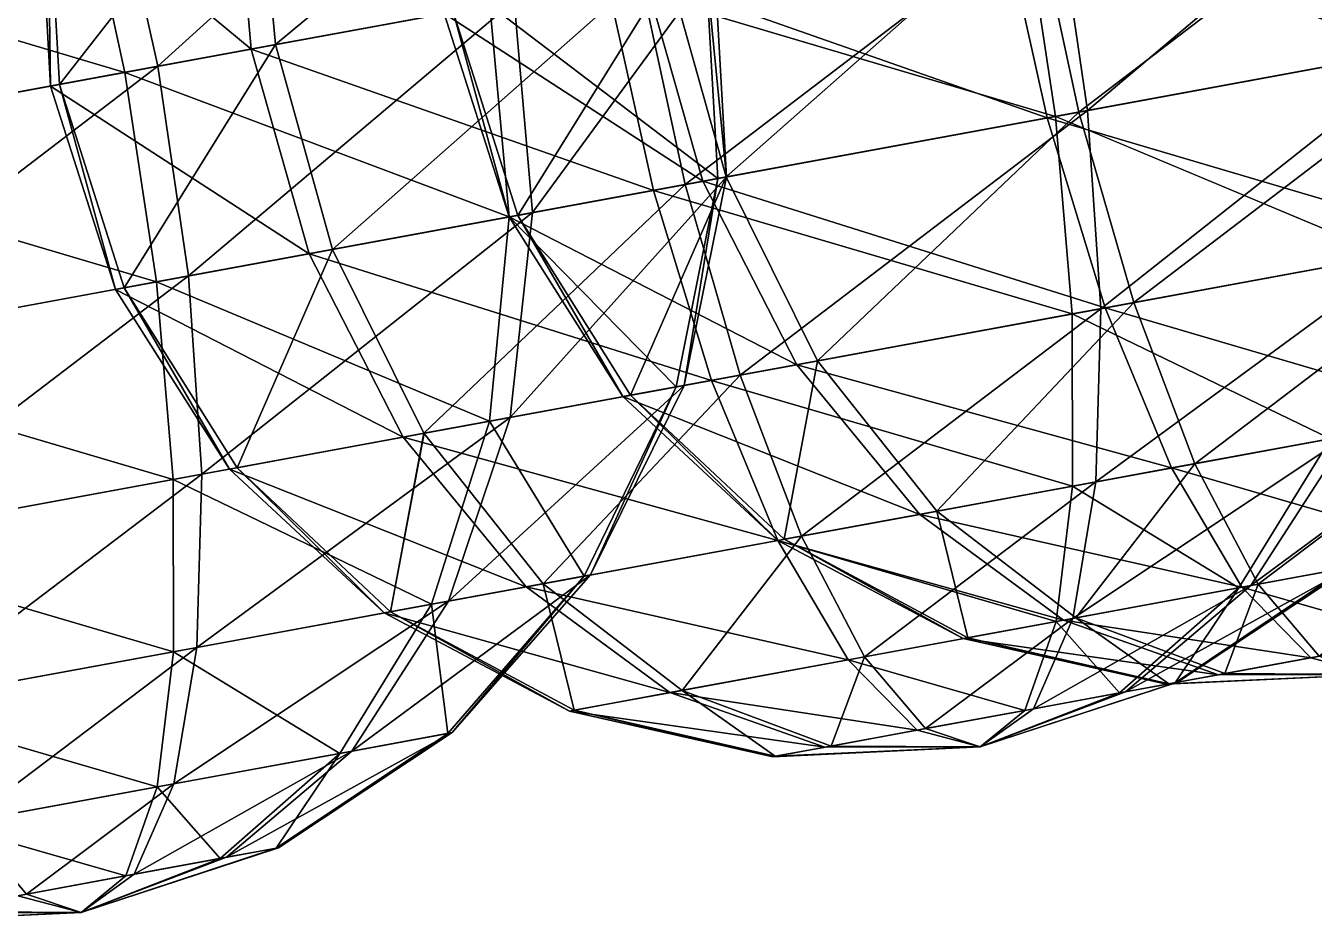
# Model space of a CAD drawing. Header units: metres. Extents: x -550 to 12, y -466 to 28.
# Drawn here: x -159.83 to -112.6, y -412.54 to -379.67 of the extents above; entities that cross this region are included whole.
import ezdxf

# ---------------------------------------------------------------- set-up
doc = ezdxf.new("R2010")
doc.units = ezdxf.units.M

msp = doc.modelspace()

# ---------------------------------------------------------------- linework, layer by layer
for points in [[(-150.68439, -380.36627, -1170.2585), (-151.39438, -372.60196, -1169.5205), (-138.46465, -370.22202, -1176.7426), (-138.46454, -370.22192, -1176.7424)], [(-150.68439, -380.36627, -1170.2585), (-138.46465, -370.22202, -1176.7426), (-137.29852, -377.90237, -1177.7354), (-137.29842, -377.90228, -1177.7352)], [(-154.99228, -381.15924, -1062.1808), (-156.67868, -373.57465, -1061.1993), (-144.0627, -371.25244, -1053.4247), (-144.06259, -371.25235, -1053.4246)], [(-154.99228, -381.15924, -1062.1808), (-144.0627, -371.25244, -1053.4247), (-141.93126, -378.75513, -1054.132), (-141.93115, -378.75504, -1054.1318)], [(-158.60027, -381.82333, -1156.9781), (-159.04054, -374.00937, -1156.6926), (-151.39438, -372.60196, -1169.5205), (-151.39427, -372.60187, -1169.5204)], [(-158.60027, -381.82333, -1156.9781), (-151.39438, -372.60196, -1169.5205), (-150.68439, -380.36627, -1170.2585), (-150.68428, -380.36618, -1170.2584)], [(-107.643684, -380.33887, -741.266), (-108.8098, -372.6585, -740.2732), (-124.07892, -375.46906, -740.60345), (-124.07882, -375.46896, -740.60333)], [(-121.22152, -382.8381, -797.5531), (-122.8666, -375.2459, -798.5459), (-107.59747, -372.43536, -798.21564), (-107.597374, -372.43527, -798.2155)], [(-120.90461, -382.7798, -1176.4236), (-122.0294, -375.09183, -1177.405), (-108.96838, -372.6877, -1169.3562), (-108.968285, -372.68762, -1169.3561)], [(-121.22152, -382.8381, -797.5531), (-107.59747, -372.43536, -798.21564), (-106.47268, -380.12332, -797.2341), (-106.47258, -380.12323, -797.23395)], [(-120.90461, -382.7798, -1176.4236), (-108.96838, -372.6877, -1169.3562), (-108.28863, -380.4576, -1168.6489), (-108.28853, -380.45752, -1168.6488)], [(-151.57187, -380.52963, -1127.8418), (-152.25162, -372.75974, -1128.5491), (-159.35431, -374.06714, -1141.696), (-159.3542, -374.06705, -1141.6959)], [(-138.51085, -378.12552, -1119.793), (-152.25162, -372.75974, -1128.5491), (-151.57187, -380.52963, -1127.8418), (-151.57176, -380.52954, -1127.8417)], [(-109.14587, -380.6154, -1127.6775), (-109.855865, -372.85107, -1126.9395), (-123.24173, -375.31497, -1119.4626), (-123.24163, -375.31488, -1119.4625)], [(-170.26141, -383.9698, -1062.5111), (-171.42752, -376.28943, -1061.5183), (-156.67868, -373.57465, -1061.1993), (-156.67857, -373.57455, -1061.1992)], [(-170.26141, -383.9698, -1062.5111), (-156.67868, -373.57465, -1061.1993), (-154.99228, -381.15924, -1062.1808), (-154.99217, -381.15915, -1062.1807)], [(-156.2046, -381.3824, -1004.2384), (-157.84969, -373.7902, -1005.2312), (-172.59853, -376.50497, -1005.55023), (-172.59842, -376.50488, -1005.5501)], [(-158.92511, -381.88315, -1141.4525), (-159.35431, -374.06714, -1141.696), (-159.04054, -374.00937, -1156.6926), (-159.04044, -374.00928, -1156.6925)], [(-151.57187, -380.52963, -1127.8418), (-159.35431, -374.06714, -1141.696), (-158.92511, -381.88315, -1141.4525), (-158.925, -381.88306, -1141.4524)], [(-158.92511, -381.88315, -1141.4525), (-159.04054, -374.00937, -1156.6926), (-158.60027, -381.82333, -1156.9781), (-158.60016, -381.82324, -1156.978)], [(-142.81874, -378.9185, -1011.71515), (-157.84969, -373.7902, -1005.2312), (-156.2046, -381.3824, -1004.2384), (-156.2045, -381.3823, -1004.2383)], [(-122.075615, -382.99533, -1120.4554), (-123.24173, -375.31497, -1119.4626), (-138.51085, -378.12552, -1119.793), (-138.51074, -378.12543, -1119.7928)], [(-135.65344, -385.49457, -1176.7426), (-137.29852, -377.90237, -1177.7354), (-122.0294, -375.09183, -1177.405), (-122.029305, -375.09174, -1177.4049)], [(-122.392525, -383.05365, -741.585), (-124.07892, -375.46906, -740.60345), (-137.13994, -377.87317, -748.65234), (-137.13983, -377.87308, -748.6522)], [(-134.15126, -385.21808, -790.3311), (-136.25246, -377.7098, -791.06915), (-122.8666, -375.2459, -798.5459), (-122.8665, -375.24582, -798.5458)], [(-135.65344, -385.49457, -1176.7426), (-122.0294, -375.09183, -1177.405), (-120.90461, -382.7798, -1176.4236), (-120.90451, -382.7797, -1176.4235)], [(-134.15126, -385.21808, -790.3311), (-122.8666, -375.2459, -798.5459), (-121.22152, -382.8381, -797.5531), (-121.22142, -382.838, -797.553)], [(-107.643684, -380.33887, -741.266), (-124.07892, -375.46906, -740.60345), (-122.392525, -383.05365, -741.585), (-122.392426, -383.05356, -741.5849)], [(-109.14587, -380.6154, -1127.6775), (-123.24173, -375.31497, -1119.4626), (-122.075615, -382.99533, -1120.4554), (-122.075516, -382.99524, -1120.4553)], [(-156.2046, -381.3824, -1004.2384), (-172.59853, -376.50497, -1005.55023), (-171.47372, -384.19293, -1004.56866), (-171.47362, -384.19284, -1004.56854)], [(-141.2515, -386.52502, -1053.4247), (-141.93126, -378.75513, -1054.132), (-134.57802, -377.4016, -1040.5212), (-134.57791, -377.40152, -1040.5211)], [(-141.2515, -386.52502, -1053.4247), (-134.57802, -377.4016, -1040.5212), (-134.14882, -385.21762, -1040.2777), (-134.14871, -385.21753, -1040.2776)], [(-134.14882, -385.21762, -1040.2777), (-134.57802, -377.4016, -1040.5212), (-134.90286, -377.46143, -1024.9956), (-134.90276, -377.46133, -1024.9955)], [(-148.58319, -387.87454, -1169.5205), (-150.68439, -380.36627, -1170.2585), (-137.29852, -377.90237, -1177.7354), (-137.29842, -377.90228, -1177.7352)], [(-148.58319, -387.87454, -1169.5205), (-137.29852, -377.90237, -1177.7354), (-135.65344, -385.49457, -1176.7426), (-135.65334, -385.49448, -1176.7424)], [(-135.0085, -385.37585, -749.3596), (-137.13994, -377.87317, -748.65234), (-144.49318, -379.22668, -762.26306), (-144.49307, -379.2266, -762.26294)], [(-141.79741, -386.6255, -777.5032), (-144.16833, -379.16687, -777.7887), (-136.25246, -377.7098, -791.06915), (-136.25235, -377.70972, -791.06903)], [(-134.46259, -385.2754, -1025.2811), (-134.90286, -377.46143, -1024.9956), (-142.81874, -378.9185, -1011.71515), (-142.81863, -378.9184, -1011.715)], [(-141.79741, -386.6255, -777.5032), (-136.25246, -377.7098, -791.06915), (-134.15126, -385.21808, -790.3311), (-134.15115, -385.218, -790.331)], [(-122.392525, -383.05365, -741.585), (-137.13994, -377.87317, -748.65234), (-135.0085, -385.37585, -749.3596), (-135.00839, -385.37576, -749.3595)], [(-134.14882, -385.21762, -1040.2777), (-134.90286, -377.46143, -1024.9956), (-134.46259, -385.2754, -1025.2811), (-134.46248, -385.2753, -1025.281)], [(-136.82446, -385.7101, -1120.7744), (-138.51085, -378.12552, -1119.793), (-151.57187, -380.52963, -1127.8418), (-151.57176, -380.52954, -1127.8417)], [(-122.075615, -382.99533, -1120.4554), (-138.51085, -378.12552, -1119.793), (-136.82446, -385.7101, -1120.7744), (-136.82436, -385.71002, -1120.7743)], [(-153.86748, -388.8472, -1061.1993), (-154.99228, -381.15924, -1062.1808), (-141.93126, -378.75513, -1054.132), (-141.93115, -378.75504, -1054.1318)], [(-153.86748, -388.8472, -1061.1993), (-141.93126, -378.75513, -1054.132), (-141.2515, -386.52502, -1053.4247), (-141.25139, -386.52493, -1053.4246)], [(-142.10875, -386.6828, -1012.4532), (-142.81874, -378.9185, -1011.71515), (-156.2046, -381.3824, -1004.2384), (-156.2045, -381.3823, -1004.2383)], [(-142.11119, -386.68323, -762.5066), (-144.49318, -379.22668, -762.26306), (-144.16833, -379.16687, -777.7887), (-144.16823, -379.16678, -777.7886)], [(-135.0085, -385.37585, -749.3596), (-144.49318, -379.22668, -762.26306), (-142.11119, -386.68323, -762.5066), (-142.11108, -386.68314, -762.5065)], [(-142.11119, -386.68323, -762.5066), (-144.16833, -379.16687, -777.7887), (-141.79741, -386.6255, -777.5032), (-141.7973, -386.6254, -777.50305)], [(-134.46259, -385.2754, -1025.2811), (-142.81874, -378.9185, -1011.71515), (-142.10875, -386.6828, -1012.4532), (-142.10864, -386.6827, -1012.45306)], [(-119.20957, -389.82477, -794.6424), (-121.22152, -382.8381, -797.5531), (-106.47268, -380.12332, -797.2341), (-106.47258, -380.12323, -797.23395)], [(-106.47268, -380.12332, -797.2341), (-106.47268, -380.12332, -797.2341), (-121.22152, -382.8381, -797.5531), (-121.22142, -382.838, -797.553)], [(-119.20957, -389.82477, -794.6424), (-106.47268, -380.12332, -797.2341), (-105.98612, -387.39075, -794.3563), (-105.98602, -387.39066, -794.3562)], [(-149.44043, -388.03232, -1128.5491), (-151.57187, -380.52963, -1127.8418), (-158.92511, -381.88315, -1141.4525), (-158.925, -381.88306, -1141.4524)], [(-156.22934, -389.28195, -1156.6926), (-158.60027, -381.82333, -1156.9781), (-150.68439, -380.36627, -1170.2585), (-150.68428, -380.36618, -1170.2584)], [(-156.22934, -389.28195, -1156.6926), (-150.68439, -380.36627, -1170.2585), (-148.58319, -387.87454, -1169.5205), (-148.58308, -387.87445, -1169.5204)], [(-136.82446, -385.7101, -1120.7744), (-151.57187, -380.52963, -1127.8418), (-149.44043, -388.03232, -1128.5491), (-149.44032, -388.03223, -1128.549)], [(-107.03602, -387.584, -744.1767), (-107.643684, -380.33887, -741.266), (-122.392525, -383.05365, -741.585), (-122.392426, -383.05356, -741.5849)], [(-109.87546, -388.10666, -1129.8412), (-109.14587, -380.6154, -1127.6775), (-122.075615, -382.99533, -1120.4554), (-122.075516, -382.99524, -1120.4553)], [(-120.41805, -390.0472, -1173.5458), (-120.90461, -382.7798, -1176.4236), (-108.28863, -380.4576, -1168.6489), (-108.28853, -380.45752, -1168.6488)], [(-120.41805, -390.0472, -1173.5458), (-108.28863, -380.4576, -1168.6489), (-109.10687, -387.96518, -1166.5753), (-109.10677, -387.9651, -1166.5752)], [(-168.61632, -391.56198, -1061.5183), (-170.26141, -383.9698, -1062.5111), (-154.99228, -381.15924, -1062.1808), (-154.99217, -381.15915, -1062.1807)], [(-154.99228, -381.15924, -1062.1808), (-154.99228, -381.15924, -1062.1808), (-170.26141, -383.9698, -1062.5111), (-170.2613, -383.9697, -1062.511)], [(-168.61632, -391.56198, -1061.5183), (-154.99228, -381.15924, -1062.1808), (-153.86748, -388.8472, -1061.1993), (-153.86737, -388.8471, -1061.1992)], [(-155.0385, -389.06274, -1005.2312), (-156.2046, -381.3824, -1004.2384), (-171.47372, -384.19293, -1004.56866), (-171.47362, -384.19284, -1004.56854)], [(-142.10875, -386.6828, -1012.4532), (-156.2046, -381.3824, -1004.2384), (-155.0385, -389.06274, -1005.2312), (-155.03839, -389.06265, -1005.2311)], [(-156.54312, -389.3397, -1141.696), (-158.92511, -381.88315, -1141.4525), (-158.60027, -381.82333, -1156.9781), (-158.60016, -381.82324, -1156.978)], [(-149.44043, -388.03232, -1128.5491), (-158.92511, -381.88315, -1141.4525), (-156.54312, -389.3397, -1141.696), (-156.54301, -389.3396, -1141.6959)], [(-156.54312, -389.3397, -1141.696), (-158.60027, -381.82333, -1156.9781), (-156.22934, -389.28195, -1156.6926), (-156.22923, -389.28186, -1156.6925)], [(-121.46795, -390.24048, -1123.3662), (-122.075615, -382.99533, -1120.4554), (-136.82446, -385.7101, -1120.7744), (-136.82436, -385.71002, -1120.7743)], [(-133.6415, -392.48123, -1173.8318), (-135.65344, -385.49457, -1176.7426), (-120.90461, -382.7798, -1176.4236), (-120.90451, -382.7797, -1176.4235)], [(-120.90461, -382.7798, -1176.4236), (-120.90461, -382.7798, -1176.4236), (-135.65344, -385.49457, -1176.7426), (-135.65334, -385.49448, -1176.7424)], [(-120.25947, -390.018, -744.46277), (-122.392525, -383.05365, -741.585), (-135.0085, -385.37585, -749.3596), (-135.00839, -385.37576, -749.3595)], [(-130.80206, -391.95856, -788.1673), (-134.15126, -385.21808, -790.3311), (-121.22152, -382.8381, -797.5531), (-121.22142, -382.838, -797.553)], [(-133.6415, -392.48123, -1173.8318), (-120.90461, -382.7798, -1176.4236), (-120.41805, -390.0472, -1173.5458), (-120.41795, -390.04712, -1173.5457)], [(-130.80206, -391.95856, -788.1673), (-121.22152, -382.8381, -797.5531), (-119.20957, -389.82477, -794.6424), (-119.20947, -389.82468, -794.6423)], [(-107.03602, -387.584, -744.1767), (-122.392525, -383.05365, -741.585), (-120.25947, -390.018, -744.46277), (-120.25937, -390.0179, -744.46265)], [(-109.87546, -388.10666, -1129.8412), (-122.075615, -382.99533, -1120.4554), (-121.46795, -390.24048, -1123.3662), (-121.46785, -390.2404, -1123.3661)], [(-155.0385, -389.06274, -1005.2312), (-171.47372, -384.19293, -1004.56866), (-169.78734, -391.77753, -1005.55023), (-169.78723, -391.77744, -1005.5501)], [(-131.57065, -392.10004, -751.4333), (-135.0085, -385.37585, -749.3596), (-142.11119, -386.68323, -762.5066), (-142.11108, -386.68314, -762.5065)], [(-135.98297, -392.91223, -1026.1182), (-134.46259, -385.2754, -1025.2811), (-142.10875, -386.6828, -1012.4532), (-142.10864, -386.6827, -1012.45306)], [(-142.06975, -394.0326, -1051.3511), (-141.2515, -386.52502, -1053.4247), (-134.14882, -385.21762, -1040.2777), (-134.14871, -385.21753, -1040.2776)], [(-142.06975, -394.0326, -1051.3511), (-134.14882, -385.21762, -1040.2777), (-135.70166, -392.86044, -1039.5637), (-135.70155, -392.86035, -1039.5636)], [(-137.65741, -393.22043, -776.66614), (-141.79741, -386.6255, -777.5032), (-134.15126, -385.21808, -790.3311), (-134.15115, -385.218, -790.331)], [(-137.65741, -393.22043, -776.66614), (-134.15126, -385.21808, -790.3311), (-130.80206, -391.95856, -788.1673), (-130.80196, -391.95847, -788.1672)], [(-135.70166, -392.86044, -1039.5637), (-134.46259, -385.2754, -1025.2811), (-135.98297, -392.91223, -1026.1182), (-135.98286, -392.91214, -1026.118)], [(-135.70166, -392.86044, -1039.5637), (-134.14882, -385.21762, -1040.2777), (-134.46259, -385.2754, -1025.2811), (-134.46248, -385.2753, -1025.281)], [(-120.25947, -390.018, -744.46277), (-135.0085, -385.37585, -749.3596), (-131.57065, -392.10004, -751.4333), (-131.57054, -392.09995, -751.43317)], [(-134.6914, -392.67447, -1123.6522), (-136.82446, -385.7101, -1120.7744), (-149.44043, -388.03232, -1128.5491), (-149.44032, -388.03223, -1128.549)], [(-145.234, -394.61502, -1167.3568), (-148.58319, -387.87454, -1169.5205), (-135.65344, -385.49457, -1176.7426), (-135.65334, -385.49448, -1176.7424)], [(-145.234, -394.61502, -1167.3568), (-135.65344, -385.49457, -1176.7426), (-133.6415, -392.48123, -1173.8318), (-133.64139, -392.48114, -1173.8317)], [(-121.46795, -390.24048, -1123.3662), (-136.82446, -385.7101, -1120.7744), (-134.6914, -392.67447, -1123.6522), (-134.6913, -392.67438, -1123.6521)], [(-142.83833, -394.17407, -1014.617), (-142.10875, -386.6828, -1012.4532), (-155.0385, -389.06274, -1005.2312), (-155.03839, -389.06265, -1005.2311)], [(-153.38092, -396.11462, -1058.3215), (-153.86748, -388.8472, -1061.1993), (-141.2515, -386.52502, -1053.4247), (-141.25139, -386.52493, -1053.4246)], [(-153.38092, -396.11462, -1058.3215), (-141.2515, -386.52502, -1053.4247), (-142.06975, -394.0326, -1051.3511), (-142.06964, -394.0325, -1051.351)], [(-135.98297, -392.91223, -1026.1182), (-142.10875, -386.6828, -1012.4532), (-142.83833, -394.17407, -1014.617), (-142.83823, -394.17398, -1014.6169)], [(-137.93874, -393.27222, -763.2205), (-142.11119, -386.68323, -762.5066), (-141.79741, -386.6255, -777.5032), (-141.7973, -386.6254, -777.50305)], [(-131.57065, -392.10004, -751.4333), (-142.11119, -386.68323, -762.5066), (-137.93874, -393.27222, -763.2205), (-137.93863, -393.27213, -763.2204)], [(-137.93874, -393.27222, -763.2205), (-141.79741, -386.6255, -777.5032), (-137.65741, -393.22043, -776.66614), (-137.6573, -393.22034, -776.666)], [(-107.028206, -393.90015, -748.807), (-107.03602, -387.584, -744.1767), (-120.25947, -390.018, -744.46277), (-120.25937, -390.0179, -744.46265)], [(-116.96787, -395.7297, -790.0121), (-119.20957, -389.82477, -794.6424), (-105.98612, -387.39075, -794.3563), (-105.98602, -387.39066, -794.3562)], [(-105.98612, -387.39075, -794.3563), (-105.98612, -387.39075, -794.3563), (-119.20957, -389.82477, -794.6424), (-119.20947, -389.82468, -794.6423)], [(-116.96787, -395.7297, -790.0121), (-105.98612, -387.39075, -794.3563), (-106.17097, -393.74237, -789.7785), (-106.17087, -393.74228, -789.7784)], [(-146.00258, -394.7565, -1130.6227), (-149.44043, -388.03232, -1128.5491), (-156.54312, -389.3397, -1141.696), (-156.54301, -389.3396, -1141.6959)], [(-152.08936, -395.8769, -1155.8556), (-156.22934, -389.28195, -1156.6926), (-148.58319, -387.87454, -1169.5205), (-148.58308, -387.87445, -1169.5204)], [(-152.08936, -395.8769, -1155.8556), (-148.58319, -387.87454, -1169.5205), (-145.234, -394.61502, -1167.3568), (-145.23389, -394.61493, -1167.3567)], [(-134.6914, -392.67447, -1123.6522), (-149.44043, -388.03232, -1128.5491), (-146.00258, -394.7565, -1130.6227), (-146.00247, -394.7564, -1130.6226)], [(-111.9949, -394.81436, -1133.2833), (-109.87546, -388.10666, -1129.8412), (-121.46795, -390.24048, -1123.3662), (-121.46785, -390.2404, -1123.3661)], [(-120.6029, -396.3988, -1168.968), (-120.41805, -390.0472, -1173.5458), (-109.10687, -387.96518, -1166.5753), (-109.10677, -387.9651, -1166.5752)], [(-120.6029, -396.3988, -1168.968), (-109.10687, -387.96518, -1166.5753), (-111.36736, -394.69885, -1163.2766), (-111.36726, -394.69876, -1163.2765)], [(-154.43083, -396.3079, -1008.1419), (-155.0385, -389.06274, -1005.2312), (-169.78734, -391.77753, -1005.55023), (-169.78723, -391.77744, -1005.5501)], [(-166.60437, -398.54865, -1058.6075), (-168.61632, -391.56198, -1061.5183), (-153.86748, -388.8472, -1061.1993), (-153.86737, -388.8471, -1061.1992)], [(-153.86748, -388.8472, -1061.1993), (-153.86748, -388.8472, -1061.1993), (-168.61632, -391.56198, -1061.5183), (-168.61621, -391.5619, -1061.5182)], [(-166.60437, -398.54865, -1058.6075), (-153.86748, -388.8472, -1061.1993), (-153.38092, -396.11462, -1058.3215), (-153.38081, -396.11453, -1058.3214)], [(-142.83833, -394.17407, -1014.617), (-155.0385, -389.06274, -1005.2312), (-154.43083, -396.3079, -1008.1419), (-154.43073, -396.3078, -1008.1418)], [(-152.37067, -395.92865, -1142.41), (-156.54312, -389.3397, -1141.696), (-156.22934, -389.28195, -1156.6926), (-156.22923, -389.28186, -1156.6925)], [(-146.00258, -394.7565, -1130.6227), (-156.54312, -389.3397, -1141.696), (-152.37067, -395.92865, -1142.41), (-152.37056, -395.92856, -1142.4099)], [(-152.37067, -395.92865, -1142.41), (-156.22934, -389.28195, -1156.6926), (-152.08936, -395.8769, -1155.8556), (-152.08925, -395.8768, -1155.8555)], [(-131.3998, -398.38617, -1169.2015), (-133.6415, -392.48123, -1173.8318), (-120.41805, -390.0472, -1173.5458), (-120.41795, -390.04712, -1173.5457)], [(-120.41805, -390.0472, -1173.5458), (-120.41805, -390.0472, -1173.5458), (-133.6415, -392.48123, -1173.8318), (-133.64139, -392.48114, -1173.8317)], [(-117.82511, -395.8875, -749.0406), (-120.25947, -390.018, -744.46277), (-131.57065, -392.10004, -751.4333), (-131.57054, -392.09995, -751.43317)], [(-131.3998, -398.38617, -1169.2015), (-120.41805, -390.0472, -1173.5458), (-120.6029, -396.3988, -1168.968), (-120.6028, -396.3987, -1168.9679)], [(-126.433105, -397.47195, -784.7252), (-130.80206, -391.95856, -788.1673), (-119.20957, -389.82477, -794.6424), (-119.20947, -389.82468, -794.6423)], [(-126.433105, -397.47195, -784.7252), (-119.20957, -389.82477, -794.6424), (-116.96787, -395.7297, -790.0121), (-116.96777, -395.7296, -790.01196)], [(-107.028206, -393.90015, -748.807), (-120.25947, -390.018, -744.46277), (-117.82511, -395.8875, -749.0406), (-117.82501, -395.88742, -749.04047)], [(-121.46014, -396.5566, -1127.9965), (-121.46795, -390.24048, -1123.3662), (-134.6914, -392.67447, -1123.6522), (-134.6913, -392.67438, -1123.6521)], [(-111.9949, -394.81436, -1133.2833), (-121.46795, -390.24048, -1123.3662), (-121.46014, -396.5566, -1127.9965), (-121.46004, -396.55652, -1127.9963)], [(-154.43083, -396.3079, -1008.1419), (-169.78734, -391.77753, -1005.55023), (-167.65428, -398.74188, -1008.428), (-167.65417, -398.7418, -1008.42786)], [(-132.03047, -398.50226, -775.33453), (-137.65741, -393.22043, -776.66614), (-130.80206, -391.95856, -788.1673), (-130.80196, -391.95847, -788.1672)], [(-132.03047, -398.50226, -775.33453), (-130.80206, -391.95856, -788.1673), (-126.433105, -397.47195, -784.7252), (-126.43301, -397.47186, -784.7251)], [(-140.86504, -400.12842, -1163.9147), (-145.234, -394.61502, -1167.3568), (-133.6415, -392.48123, -1173.8318), (-133.64139, -392.48114, -1173.8317)], [(-140.86504, -400.12842, -1163.9147), (-133.6415, -392.48123, -1173.8318), (-131.3998, -398.38617, -1169.2015), (-131.39969, -398.38608, -1169.2014)], [(-127.060646, -397.58746, -754.732), (-131.57065, -392.10004, -751.4333), (-137.93874, -393.27222, -763.2205), (-137.93863, -393.27213, -763.2204)], [(-117.82511, -395.8875, -749.0406), (-131.57065, -392.10004, -751.4333), (-127.060646, -397.58746, -754.732), (-127.06055, -397.58737, -754.7319)], [(-132.25703, -398.54398, -1128.23), (-134.6914, -392.67447, -1123.6522), (-146.00258, -394.7565, -1130.6227), (-146.00247, -394.7564, -1130.6226)], [(-144.33023, -400.76627, -1048.0524), (-142.06975, -394.0326, -1051.3511), (-135.70166, -392.86044, -1039.5637), (-135.70155, -392.86035, -1039.5636)], [(-144.33023, -400.76627, -1048.0524), (-135.70166, -392.86044, -1039.5637), (-139.1307, -399.8092, -1038.4281), (-139.1306, -399.8091, -1038.428)], [(-139.36041, -399.85147, -1027.4498), (-135.98297, -392.91223, -1026.1182), (-142.83833, -394.17407, -1014.617), (-142.83823, -394.17398, -1014.6169)], [(-139.1307, -399.8092, -1038.4281), (-135.98297, -392.91223, -1026.1182), (-139.36041, -399.85147, -1027.4498), (-139.3603, -399.85138, -1027.4497)], [(-139.1307, -399.8092, -1038.4281), (-135.70166, -392.86044, -1039.5637), (-135.98297, -392.91223, -1026.1182), (-135.98286, -392.91214, -1026.118)], [(-121.46014, -396.5566, -1127.9965), (-134.6914, -392.67447, -1123.6522), (-132.25703, -398.54398, -1128.23), (-132.25693, -398.54388, -1128.2299)], [(-132.26016, -398.54453, -764.3562), (-137.93874, -393.27222, -763.2205), (-137.65741, -393.22043, -776.66614), (-137.6573, -393.22034, -776.666)], [(-127.060646, -397.58746, -754.732), (-137.93874, -393.27222, -763.2205), (-132.26016, -398.54453, -764.3562), (-132.26006, -398.54443, -764.3561)], [(-132.26016, -398.54453, -764.3562), (-137.65741, -393.22043, -776.66614), (-132.03047, -398.50226, -775.33453), (-132.03036, -398.50217, -775.3344)], [(-107.62078, -398.85687, -754.8414), (-107.028206, -393.90015, -748.807), (-117.82511, -395.8875, -749.0406), (-117.82501, -395.88742, -749.04047)], [(-114.649185, -400.15057, -783.9777), (-116.96787, -395.7297, -790.0121), (-106.17097, -393.74237, -789.7785), (-106.17087, -393.74228, -789.7784)], [(-106.17097, -393.74237, -789.7785), (-106.17097, -393.74237, -789.7785), (-116.96787, -395.7297, -790.0121), (-116.96777, -395.7296, -790.01196)], [(-114.91604, -400.1997, -1158.9777), (-111.36736, -394.69885, -1163.2766), (-106.16783, -393.7418, -1153.6523), (-106.16773, -393.7417, -1153.6522)], [(-114.91604, -400.1997, -1158.9777), (-106.16783, -393.7418, -1153.6523), (-111.23942, -399.52295, -1152.1722), (-111.23932, -399.52286, -1152.1721)], [(-114.649185, -400.15057, -783.9777), (-106.17097, -393.74237, -789.7785), (-107.01462, -398.7453, -783.81256), (-107.01452, -398.7452, -783.81244)], [(-144.95778, -400.88177, -1018.0591), (-142.83833, -394.17407, -1014.617), (-154.43083, -396.3079, -1008.1419), (-154.43073, -396.3078, -1008.1418)], [(-153.56578, -402.46625, -1053.7438), (-153.38092, -396.11462, -1058.3215), (-142.06975, -394.0326, -1051.3511), (-142.06964, -394.0325, -1051.351)], [(-153.56578, -402.46625, -1053.7438), (-142.06975, -394.0326, -1051.3511), (-144.33023, -400.76627, -1048.0524), (-144.33012, -400.76617, -1048.0522)], [(-139.36041, -399.85147, -1027.4498), (-142.83833, -394.17407, -1014.617), (-144.95778, -400.88177, -1018.0591), (-144.95767, -400.88168, -1018.05896)], [(-141.49257, -400.24393, -1133.9214), (-146.00258, -394.7565, -1130.6227), (-152.37067, -395.92865, -1142.41), (-152.37056, -395.92856, -1142.4099)], [(-146.4624, -401.15872, -1154.5239), (-152.08936, -395.8769, -1155.8556), (-145.234, -394.61502, -1167.3568), (-145.23389, -394.61493, -1167.3567)], [(-146.4624, -401.15872, -1154.5239), (-145.234, -394.61502, -1167.3568), (-140.86504, -400.12842, -1163.9147), (-140.86493, -400.12833, -1163.9146)], [(-132.25703, -398.54398, -1128.23), (-146.00258, -394.7565, -1130.6227), (-141.49257, -400.24393, -1133.9214), (-141.49246, -400.24384, -1133.9213)], [(-115.35978, -400.28137, -1137.7692), (-111.9949, -394.81436, -1133.2833), (-121.46014, -396.5566, -1127.9965), (-121.46004, -396.55652, -1127.9963)], [(-121.44655, -401.40176, -1163.0021), (-120.6029, -396.3988, -1168.968), (-111.36736, -394.69885, -1163.2766), (-111.36726, -394.69876, -1163.2765)], [(-121.44655, -401.40176, -1163.0021), (-111.36736, -394.69885, -1163.2766), (-114.91604, -400.1997, -1158.9777), (-114.91594, -400.19962, -1158.9775)], [(-111.40184, -399.55286, -1144.4094), (-111.9949, -394.81436, -1133.2833), (-115.35978, -400.28137, -1137.7692), (-115.35968, -400.28128, -1137.769)], [(-121.34212, -401.38254, -780.2393), (-126.433105, -397.47195, -784.7252), (-116.96787, -395.7297, -790.0121), (-116.96777, -395.7296, -790.01196)], [(-121.34212, -401.38254, -780.2393), (-116.96787, -395.7297, -790.0121), (-114.649185, -400.15057, -783.9777), (-114.649086, -400.15048, -783.9776)], [(-154.42302, -402.62402, -1012.7722), (-154.43083, -396.3079, -1008.1419), (-167.65428, -398.74188, -1008.428), (-167.65417, -398.7418, -1008.42786)], [(-164.36267, -404.45358, -1053.9773), (-166.60437, -398.54865, -1058.6075), (-153.38092, -396.11462, -1058.3215), (-153.38081, -396.11453, -1058.3214)], [(-153.38092, -396.11462, -1058.3215), (-153.38092, -396.11462, -1058.3215), (-166.60437, -398.54865, -1058.6075), (-166.60426, -398.54855, -1058.6074)], [(-164.36267, -404.45358, -1053.9773), (-153.38092, -396.11462, -1058.3215), (-153.56578, -402.46625, -1053.7438), (-153.56567, -402.46616, -1053.7437)], [(-144.95778, -400.88177, -1018.0591), (-154.43083, -396.3079, -1008.1419), (-154.42302, -402.62402, -1012.7722), (-154.42291, -402.62393, -1012.7721)], [(-146.69211, -401.201, -1143.5457), (-152.37067, -395.92865, -1142.41), (-152.08936, -395.8769, -1155.8556), (-152.08925, -395.8768, -1155.8555)], [(-141.49257, -400.24393, -1133.9214), (-152.37067, -395.92865, -1142.41), (-146.69211, -401.201, -1143.5457), (-146.692, -401.2009, -1143.5455)], [(-146.69211, -401.201, -1143.5457), (-152.08936, -395.8769, -1155.8556), (-146.4624, -401.15872, -1154.5239), (-146.4623, -401.15863, -1154.5238)], [(-115.25534, -400.26215, -755.00653), (-117.82511, -395.8875, -749.0406), (-127.060646, -397.58746, -754.732), (-127.06055, -397.58737, -754.7319)], [(-107.62078, -398.85687, -754.8414), (-117.82511, -395.8875, -749.0406), (-115.25534, -400.26215, -755.00653), (-115.25524, -400.26205, -755.0064)], [(-122.05271, -401.51334, -1134.0308), (-121.46014, -396.5566, -1127.9965), (-132.25703, -398.54398, -1128.23), (-132.25693, -398.54388, -1128.2299)], [(-129.08112, -402.80704, -1163.1672), (-131.3998, -398.38617, -1169.2015), (-120.6029, -396.3988, -1168.968), (-120.6028, -396.3987, -1168.9679)], [(-120.6029, -396.3988, -1168.968), (-120.6029, -396.3988, -1168.968), (-131.3998, -398.38617, -1169.2015), (-131.39969, -398.38608, -1169.2014)], [(-129.08112, -402.80704, -1163.1672), (-120.6029, -396.3988, -1168.968), (-121.44655, -401.40176, -1163.0021), (-121.44645, -401.40167, -1163.002)], [(-115.35978, -400.28137, -1137.7692), (-121.46014, -396.5566, -1127.9965), (-122.05271, -401.51334, -1134.0308), (-122.05261, -401.51324, -1134.0306)], [(-121.78586, -401.4642, -759.03094), (-127.060646, -397.58746, -754.732), (-132.26016, -398.54453, -764.3562), (-132.26006, -398.54443, -764.3561)], [(-125.30006, -402.11105, -773.5991), (-132.03047, -398.50226, -775.33453), (-126.433105, -397.47195, -784.7252), (-126.43301, -397.47186, -784.7251)], [(-115.25534, -400.26215, -755.00653), (-127.060646, -397.58746, -754.732), (-121.78586, -401.4642, -759.03094), (-121.78576, -401.4641, -759.0308)], [(-125.30006, -402.11105, -773.5991), (-126.433105, -397.47195, -784.7252), (-121.34212, -401.38254, -780.2393), (-121.34202, -401.38245, -780.2392)], [(-129.68727, -402.9186, -1134.1959), (-132.25703, -398.54398, -1128.23), (-141.49257, -400.24393, -1133.9214), (-141.49246, -400.24384, -1133.9213)], [(-135.77405, -404.039, -1159.4288), (-140.86504, -400.12842, -1163.9147), (-131.3998, -398.38617, -1169.2015), (-131.39969, -398.38608, -1169.2014)], [(-135.77405, -404.039, -1159.4288), (-131.3998, -398.38617, -1169.2015), (-129.08112, -402.80704, -1163.1672), (-129.08101, -402.80695, -1163.1671)], [(-125.46248, -402.14096, -765.8363), (-132.26016, -398.54453, -764.3562), (-132.03047, -398.50226, -775.33453), (-132.03036, -398.50217, -775.3344)], [(-121.78586, -401.4642, -759.03094), (-132.26016, -398.54453, -764.3562), (-125.46248, -402.14096, -765.8363), (-125.46238, -402.14087, -765.8362)], [(-122.05271, -401.51334, -1134.0308), (-132.25703, -398.54398, -1128.23), (-129.68727, -402.9186, -1134.1959), (-129.68716, -402.91852, -1134.1958)], [(-125.46248, -402.14096, -765.8363), (-132.03047, -398.50226, -775.33453), (-125.30006, -402.11105, -773.5991), (-125.29996, -402.11096, -773.599)], [(-154.42302, -402.62402, -1012.7722), (-167.65428, -398.74188, -1008.428), (-165.21991, -404.6114, -1013.0058), (-165.2198, -404.6113, -1013.0057)], [(-108.77336, -402.1164, -761.86847), (-107.62078, -398.85687, -754.8414), (-115.25534, -400.26215, -755.00653), (-115.25524, -400.26205, -755.0064)], [(-112.41153, -402.78604, -776.9506), (-114.649185, -400.15057, -783.9777), (-107.01462, -398.7453, -783.81256), (-107.01452, -398.7452, -783.81244)], [(-107.01462, -398.7453, -783.81256), (-107.01462, -398.7453, -783.81256), (-114.649185, -400.15057, -783.9777), (-114.649086, -400.15048, -783.9776)], [(-119.51108, -404.09286, -1153.9713), (-114.91604, -400.1997, -1158.9777), (-111.23942, -399.52295, -1152.1722), (-111.23932, -399.52286, -1152.1721)], [(-119.51108, -404.09286, -1153.9713), (-111.23942, -399.52295, -1152.1722), (-117.60792, -403.74255, -1150.4486), (-117.60782, -403.74246, -1150.4485)], [(-117.60792, -403.74255, -1150.4486), (-111.40184, -399.55286, -1144.4094), (-117.69199, -403.75803, -1146.4303), (-117.691895, -403.75793, -1146.4302)], [(-117.69199, -403.75803, -1146.4303), (-111.40184, -399.55286, -1144.4094), (-115.35978, -400.28137, -1137.7692), (-115.35968, -400.28128, -1137.769)], [(-117.60792, -403.74255, -1150.4486), (-111.23942, -399.52295, -1152.1722), (-111.40184, -399.55286, -1144.4094), (-111.40174, -399.55276, -1144.4093)], [(-147.87892, -406.26712, -1043.7534), (-144.33023, -400.76627, -1048.0524), (-139.1307, -399.8092, -1038.4281), (-139.1306, -399.8091, -1038.428)], [(-147.87892, -406.26712, -1043.7534), (-139.1307, -399.8092, -1038.4281), (-144.2023, -405.59036, -1036.948), (-144.2022, -405.59027, -1036.9479)], [(-144.36472, -405.62027, -1029.1852), (-139.36041, -399.85147, -1027.4498), (-144.95778, -400.88177, -1018.0591), (-144.95767, -400.88168, -1018.05896)], [(-144.2023, -405.59036, -1036.948), (-139.36041, -399.85147, -1027.4498), (-144.36472, -405.62027, -1029.1852), (-144.36461, -405.62018, -1029.185)], [(-144.2023, -405.59036, -1036.948), (-139.1307, -399.8092, -1038.4281), (-139.36041, -399.85147, -1027.4498), (-139.3603, -399.85138, -1027.4497)], [(-136.21779, -404.12067, -1138.2203), (-141.49257, -400.24393, -1133.9214), (-146.69211, -401.201, -1143.5457), (-146.692, -401.2009, -1143.5455)], [(-139.732, -404.76752, -1152.7886), (-146.4624, -401.15872, -1154.5239), (-140.86504, -400.12842, -1163.9147), (-140.86493, -400.12833, -1163.9146)], [(-129.68727, -402.9186, -1134.1959), (-141.49257, -400.24393, -1133.9214), (-136.21779, -404.12067, -1138.2203), (-136.21768, -404.12057, -1138.2202)], [(-139.732, -404.76752, -1152.7886), (-140.86504, -400.12842, -1163.9147), (-135.77405, -404.039, -1159.4288), (-135.77394, -404.0389, -1159.4287)], [(-122.89152, -404.7151, -1156.0546), (-121.44655, -401.40176, -1163.0021), (-114.91604, -400.1997, -1158.9777), (-114.91594, -400.19962, -1158.9775)], [(-122.89152, -404.7151, -1156.0546), (-114.91604, -400.1997, -1158.9777), (-119.51108, -404.09286, -1153.9713), (-119.51098, -404.09277, -1153.9712)], [(-119.74077, -404.13513, -1142.993), (-115.35978, -400.28137, -1137.7692), (-122.05271, -401.51334, -1134.0308), (-122.05261, -401.51324, -1134.0306)], [(-112.7253, -402.8438, -761.954), (-115.25534, -400.26215, -755.00653), (-121.78586, -401.4642, -759.03094), (-121.78576, -401.4641, -759.0308)], [(-115.876045, -403.42377, -775.01544), (-121.34212, -401.38254, -780.2393), (-114.649185, -400.15057, -783.9777), (-114.649086, -400.15048, -783.9776)], [(-117.69199, -403.75803, -1146.4303), (-115.35978, -400.28137, -1137.7692), (-119.74077, -404.13513, -1142.993), (-119.74067, -404.13504, -1142.9929)], [(-115.876045, -403.42377, -775.01544), (-114.649185, -400.15057, -783.9777), (-112.41153, -402.78604, -776.9506), (-112.41143, -402.78595, -776.9505)], [(-108.77336, -402.1164, -761.86847), (-115.25534, -400.26215, -755.00653), (-112.7253, -402.8438, -761.954), (-112.725204, -402.84372, -761.95386)], [(-148.32266, -406.3488, -1022.545), (-144.95778, -400.88177, -1018.0591), (-154.42302, -402.62402, -1012.7722), (-154.42291, -402.62393, -1012.7721)], [(-154.40942, -407.46918, -1047.7778), (-153.56578, -402.46625, -1053.7438), (-144.33023, -400.76627, -1048.0524), (-144.33012, -400.76617, -1048.0522)], [(-154.40942, -407.46918, -1047.7778), (-144.33023, -400.76627, -1048.0524), (-147.87892, -406.26712, -1043.7534), (-147.87881, -406.26703, -1043.7533)], [(-144.36472, -405.62027, -1029.1852), (-144.95778, -400.88177, -1018.0591), (-148.32266, -406.3488, -1022.545), (-148.32256, -406.3487, -1022.54486)], [(-139.89441, -404.79742, -1145.0258), (-146.69211, -401.201, -1143.5457), (-146.4624, -401.15872, -1154.5239), (-146.4623, -401.15863, -1154.5238)], [(-136.21779, -404.12067, -1138.2203), (-146.69211, -401.201, -1143.5457), (-139.89441, -404.79742, -1145.0258), (-139.8943, -404.79733, -1145.0256)], [(-139.89441, -404.79742, -1145.0258), (-146.4624, -401.15872, -1154.5239), (-139.732, -404.76752, -1152.7886), (-139.73189, -404.76743, -1152.7885)], [(-123.20529, -404.77286, -1141.058), (-122.05271, -401.51334, -1134.0308), (-129.68727, -402.9186, -1134.1959), (-129.68716, -402.91852, -1134.1958)], [(-126.84346, -405.4425, -1156.14), (-129.08112, -402.80704, -1163.1672), (-121.44655, -401.40176, -1163.0021), (-121.44645, -401.40167, -1163.002)], [(-121.44655, -401.40176, -1163.0021), (-121.44655, -401.40176, -1163.0021), (-129.08112, -402.80704, -1163.1672), (-129.08101, -402.80695, -1163.1671)], [(-126.84346, -405.4425, -1156.14), (-121.44655, -401.40176, -1163.0021), (-122.89152, -404.7151, -1156.0546), (-122.89142, -404.715, -1156.0544)], [(-116.10574, -403.46603, -764.0372), (-121.78586, -401.4642, -759.03094), (-125.46248, -402.14096, -765.8363), (-125.46238, -402.14087, -765.8362)], [(-117.92483, -403.80087, -771.57825), (-125.30006, -402.11105, -773.5991), (-121.34212, -401.38254, -780.2393), (-121.34202, -401.38245, -780.2392)], [(-119.74077, -404.13513, -1142.993), (-122.05271, -401.51334, -1134.0308), (-123.20529, -404.77286, -1141.058), (-123.20519, -404.77277, -1141.0579)], [(-112.7253, -402.8438, -761.954), (-121.78586, -401.4642, -759.03094), (-116.10574, -403.46603, -764.0372), (-116.105644, -403.46594, -764.03705)], [(-117.92483, -403.80087, -771.57825), (-121.34212, -401.38254, -780.2393), (-115.876045, -403.42377, -775.01544), (-115.875946, -403.42368, -775.0153)], [(-162.04399, -408.87445, -1047.943), (-164.36267, -404.45358, -1053.9773), (-153.56578, -402.46625, -1053.7438), (-153.56567, -402.46616, -1053.7437)], [(-153.56578, -402.46625, -1053.7438), (-153.56578, -402.46625, -1053.7438), (-164.36267, -404.45358, -1053.9773), (-164.36256, -404.4535, -1053.9772)], [(-162.04399, -408.87445, -1047.943), (-153.56578, -402.46625, -1053.7438), (-154.40942, -407.46918, -1047.7778), (-154.40932, -407.4691, -1047.7777)], [(-118.0089, -403.81635, -767.5599), (-125.46248, -402.14096, -765.8363), (-125.30006, -402.11105, -773.5991), (-125.29996, -402.11096, -773.599)], [(-116.10574, -403.46603, -764.0372), (-125.46248, -402.14096, -765.8363), (-118.0089, -403.81635, -767.5599), (-118.008804, -403.81625, -767.55975)], [(-118.0089, -403.81635, -767.5599), (-125.30006, -402.11105, -773.5991), (-117.92483, -403.80087, -771.57825), (-117.92473, -403.80078, -771.5781)], [(-110.407394, -403.45654, -769.40955), (-108.77336, -402.1164, -761.86847), (-112.7253, -402.8438, -761.954), (-112.725204, -402.84372, -761.95386)], [(-155.0156, -407.58075, -1018.8066), (-154.42302, -402.62402, -1012.7722), (-165.21991, -404.6114, -1013.0058), (-165.2198, -404.6113, -1013.0057)], [(-148.32266, -406.3488, -1022.545), (-154.42302, -402.62402, -1012.7722), (-155.0156, -407.58075, -1018.8066), (-155.01549, -407.58066, -1018.80646)], [(-127.157234, -405.50027, -1141.1434), (-129.68727, -402.9186, -1134.1959), (-136.21779, -404.12067, -1138.2203), (-136.21768, -404.12057, -1138.2202)], [(-130.30798, -406.08023, -1154.205), (-135.77405, -404.039, -1159.4288), (-129.08112, -402.80704, -1163.1672), (-129.08101, -402.80695, -1163.1671)], [(-130.30798, -406.08023, -1154.205), (-129.08112, -402.80704, -1163.1672), (-126.84346, -405.4425, -1156.14), (-126.84336, -405.4424, -1156.1399)], [(-123.20529, -404.77286, -1141.058), (-129.68727, -402.9186, -1134.1959), (-127.157234, -405.50027, -1141.1434), (-127.157135, -405.50018, -1141.1433)], [(-110.407394, -403.45654, -769.40955), (-112.7253, -402.8438, -761.954), (-116.10574, -403.46603, -764.0372), (-116.105644, -403.46594, -764.03705)], [(-110.407394, -403.45654, -769.40955), (-115.876045, -403.42377, -775.01544), (-112.41153, -402.78604, -776.9506), (-112.41143, -402.78595, -776.9505)], [(-124.839325, -406.113, -1148.599), (-119.51108, -404.09286, -1153.9713), (-117.60792, -403.74255, -1150.4486), (-117.60782, -403.74246, -1150.4485)], [(-124.839325, -406.113, -1148.599), (-117.60792, -403.74255, -1150.4486), (-117.69199, -403.75803, -1146.4303), (-117.691895, -403.75793, -1146.4302)], [(-124.839325, -406.113, -1148.599), (-117.69199, -403.75803, -1146.4303), (-119.74077, -404.13513, -1142.993), (-119.74067, -404.13504, -1142.9929)], [(-110.407394, -403.45654, -769.40955), (-116.10574, -403.46603, -764.0372), (-118.0089, -403.81635, -767.5599), (-118.008804, -403.81625, -767.55975)], [(-110.407394, -403.45654, -769.40955), (-118.0089, -403.81635, -767.5599), (-117.92483, -403.80087, -771.57825), (-117.92473, -403.80078, -771.5781)], [(-110.407394, -403.45654, -769.40955), (-117.92483, -403.80087, -771.57825), (-115.876045, -403.42377, -775.01544), (-115.875946, -403.42368, -775.0153)], [(-130.53767, -406.1225, -1143.2267), (-136.21779, -404.12067, -1138.2203), (-139.89441, -404.79742, -1145.0258), (-139.8943, -404.79733, -1145.0256)], [(-132.35675, -406.45734, -1150.7677), (-139.732, -404.76752, -1152.7886), (-135.77405, -404.039, -1159.4288), (-135.77394, -404.0389, -1159.4287)], [(-127.157234, -405.50027, -1141.1434), (-136.21779, -404.12067, -1138.2203), (-130.53767, -406.1225, -1143.2267), (-130.53757, -406.1224, -1143.2266)], [(-132.35675, -406.45734, -1150.7677), (-135.77405, -404.039, -1159.4288), (-130.30798, -406.08023, -1154.205), (-130.30788, -406.08014, -1154.2048)], [(-124.839325, -406.113, -1148.599), (-122.89152, -404.7151, -1156.0546), (-119.51108, -404.09286, -1153.9713), (-119.51098, -404.09277, -1153.9712)], [(-124.839325, -406.113, -1148.599), (-119.74077, -404.13513, -1142.993), (-123.20529, -404.77286, -1141.058), (-123.20519, -404.77277, -1141.0579)], [(-155.0156, -407.58075, -1018.8066), (-165.21991, -404.6114, -1013.0058), (-162.65015, -408.98602, -1018.97174), (-162.65004, -408.98593, -1018.9716)], [(-132.44083, -406.4728, -1146.7494), (-139.89441, -404.79742, -1145.0258), (-139.732, -404.76752, -1152.7886), (-139.73189, -404.76743, -1152.7885)], [(-130.53767, -406.1225, -1143.2267), (-139.89441, -404.79742, -1145.0258), (-132.44083, -406.4728, -1146.7494), (-132.44072, -406.47272, -1146.7493)], [(-132.44083, -406.4728, -1146.7494), (-139.732, -404.76752, -1152.7886), (-132.35675, -406.45734, -1150.7677), (-132.35664, -406.45724, -1150.7676)], [(-124.839325, -406.113, -1148.599), (-123.20529, -404.77286, -1141.058), (-127.157234, -405.50027, -1141.1434), (-127.157135, -405.50018, -1141.1433)], [(-124.839325, -406.113, -1148.599), (-126.84346, -405.4425, -1156.14), (-122.89152, -404.7151, -1156.0546), (-122.89142, -404.715, -1156.0544)], [(-122.89152, -404.7151, -1156.0546), (-122.89152, -404.7151, -1156.0546), (-126.84346, -405.4425, -1156.14), (-126.84336, -405.4424, -1156.1399)], [(-152.47395, -410.16028, -1038.7471), (-147.87892, -406.26712, -1043.7534), (-144.2023, -405.59036, -1036.948), (-144.2022, -405.59027, -1036.9479)], [(-152.47395, -410.16028, -1038.7471), (-144.2023, -405.59036, -1036.948), (-150.57079, -409.80997, -1035.2244), (-150.57068, -409.80988, -1035.2242)], [(-150.57079, -409.80997, -1035.2244), (-144.36472, -405.62027, -1029.1852), (-150.65486, -409.82544, -1031.206), (-150.65475, -409.82535, -1031.2059)], [(-150.65486, -409.82544, -1031.206), (-144.36472, -405.62027, -1029.1852), (-148.32266, -406.3488, -1022.545), (-148.32256, -406.3487, -1022.54486)], [(-150.57079, -409.80997, -1035.2244), (-144.2023, -405.59036, -1036.948), (-144.36472, -405.62027, -1029.1852), (-144.36461, -405.62018, -1029.185)], [(-124.839325, -406.113, -1148.599), (-127.157234, -405.50027, -1141.1434), (-130.53767, -406.1225, -1143.2267), (-130.53757, -406.1224, -1143.2266)], [(-124.839325, -406.113, -1148.599), (-130.30798, -406.08023, -1154.205), (-126.84346, -405.4425, -1156.14), (-126.84336, -405.4424, -1156.1399)], [(-124.839325, -406.113, -1148.599), (-130.53767, -406.1225, -1143.2267), (-132.44083, -406.4728, -1146.7494), (-132.44072, -406.47272, -1146.7493)], [(-124.839325, -406.113, -1148.599), (-132.44083, -406.4728, -1146.7494), (-132.35675, -406.45734, -1150.7677), (-132.35664, -406.45724, -1150.7676)], [(-124.839325, -406.113, -1148.599), (-132.35675, -406.45734, -1150.7677), (-130.30798, -406.08023, -1154.205), (-130.30788, -406.08014, -1154.2048)], [(-155.8544, -410.7825, -1040.8303), (-154.40942, -407.46918, -1047.7778), (-147.87892, -406.26712, -1043.7534), (-147.87881, -406.26703, -1043.7533)], [(-155.8544, -410.7825, -1040.8303), (-147.87892, -406.26712, -1043.7534), (-152.47395, -410.16028, -1038.7471), (-152.47385, -410.1602, -1038.747)], [(-152.70364, -410.20255, -1027.7688), (-148.32266, -406.3488, -1022.545), (-155.0156, -407.58075, -1018.8066), (-155.01549, -407.58066, -1018.80646)], [(-150.65486, -409.82544, -1031.206), (-148.32266, -406.3488, -1022.545), (-152.70364, -410.20255, -1027.7688), (-152.70354, -410.20245, -1027.7687)], [(-156.16817, -410.84027, -1025.8337), (-155.0156, -407.58075, -1018.8066), (-162.65015, -408.98602, -1018.97174), (-162.65004, -408.98593, -1018.9716)], [(-159.80634, -411.50992, -1040.9158), (-162.04399, -408.87445, -1047.943), (-154.40942, -407.46918, -1047.7778), (-154.40932, -407.4691, -1047.7777)], [(-154.40942, -407.46918, -1047.7778), (-154.40942, -407.46918, -1047.7778), (-162.04399, -408.87445, -1047.943), (-162.04388, -408.87436, -1047.9429)], [(-159.80634, -411.50992, -1040.9158), (-154.40942, -407.46918, -1047.7778), (-155.8544, -410.7825, -1040.8303), (-155.8543, -410.7824, -1040.8302)], [(-152.70364, -410.20255, -1027.7688), (-155.0156, -407.58075, -1018.8066), (-156.16817, -410.84027, -1025.8337), (-156.16806, -410.84018, -1025.8336)], [(-163.27086, -412.14764, -1038.9807), (-162.04399, -408.87445, -1047.943), (-159.80634, -411.50992, -1040.9158), (-159.80623, -411.50983, -1040.9156)], [(-156.16817, -410.84027, -1025.8337), (-162.65015, -408.98602, -1018.97174), (-160.1201, -411.5677, -1025.9192), (-160.12, -411.5676, -1025.9191)], [(-157.8022, -412.18042, -1033.3748), (-152.47395, -410.16028, -1038.7471), (-150.57079, -409.80997, -1035.2244), (-150.57068, -409.80988, -1035.2242)], [(-157.8022, -412.18042, -1033.3748), (-150.57079, -409.80997, -1035.2244), (-150.65486, -409.82544, -1031.206), (-150.65475, -409.82535, -1031.2059)], [(-157.8022, -412.18042, -1033.3748), (-150.65486, -409.82544, -1031.206), (-152.70364, -410.20255, -1027.7688), (-152.70354, -410.20245, -1027.7687)], [(-157.8022, -412.18042, -1033.3748), (-155.8544, -410.7825, -1040.8303), (-152.47395, -410.16028, -1038.7471), (-152.47385, -410.1602, -1038.747)], [(-157.8022, -412.18042, -1033.3748), (-152.70364, -410.20255, -1027.7688), (-156.16817, -410.84027, -1025.8337), (-156.16806, -410.84018, -1025.8336)], [(-157.8022, -412.18042, -1033.3748), (-156.16817, -410.84027, -1025.8337), (-160.1201, -411.5677, -1025.9192), (-160.12, -411.5676, -1025.9191)], [(-157.8022, -412.18042, -1033.3748), (-159.80634, -411.50992, -1040.9158), (-155.8544, -410.7825, -1040.8303), (-155.8543, -410.7824, -1040.8302)], [(-155.8544, -410.7825, -1040.8303), (-155.8544, -410.7825, -1040.8303), (-159.80634, -411.50992, -1040.9158), (-159.80623, -411.50983, -1040.9156)], [(-157.8022, -412.18042, -1033.3748), (-160.1201, -411.5677, -1025.9192), (-163.50055, -412.1899, -1028.0024), (-163.50044, -412.18982, -1028.0023)], [(-157.8022, -412.18042, -1033.3748), (-163.27086, -412.14764, -1038.9807), (-159.80634, -411.50992, -1040.9158), (-159.80623, -411.50983, -1040.9156)], [(-157.8022, -412.18042, -1033.3748), (-163.50055, -412.1899, -1028.0024), (-165.4037, -412.54022, -1031.5251), (-165.4036, -412.54013, -1031.525)], [(-157.8022, -412.18042, -1033.3748), (-165.4037, -412.54022, -1031.5251), (-165.31963, -412.52475, -1035.5435), (-165.31952, -412.52466, -1035.5433)], [(-157.8022, -412.18042, -1033.3748), (-165.31963, -412.52475, -1035.5435), (-163.27086, -412.14764, -1038.9807), (-163.27075, -412.14755, -1038.9806)]]:
    msp.add_3dface(points)

doc.saveas('drawing.dxf')
